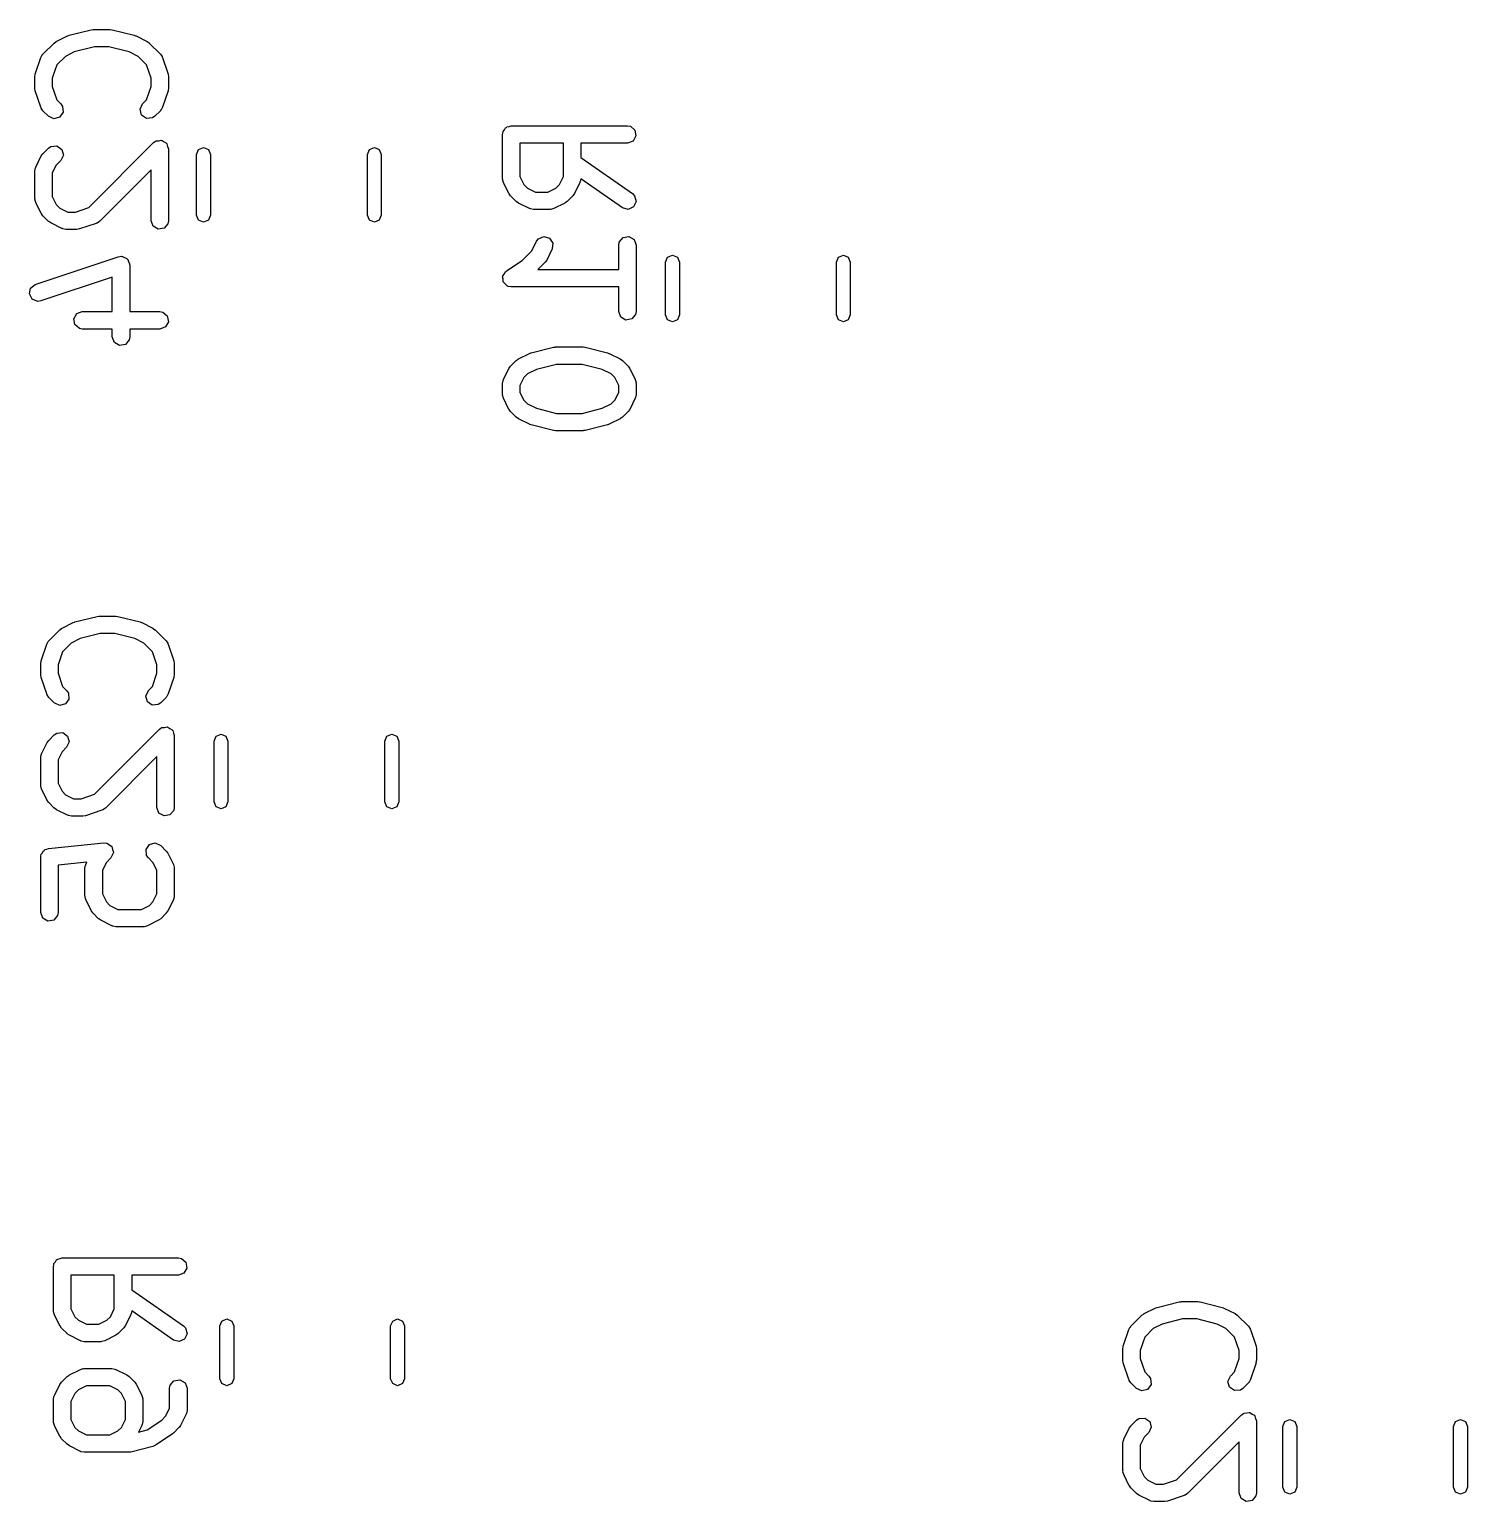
# Model space of a CAD drawing. Extents: x 65.6 to 125.7, y -80 to -28.3.
# Drawn here: x 113.32 to 125.69, y -53.78 to -41.11 of the extents above; entities that cross this region are included whole.
import ezdxf

# ---------------------------------------------------------------- set-up
doc = ezdxf.new("R2010")
doc.units = 0
doc.layers.add('BLACK', color=7, linetype='CONTINUOUS')

msp = doc.modelspace()

# ---------------------------------------------------------------- linework, layer by layer
at = {"layer": 'BLACK', "linetype": 'CONTINUOUS'}
for p, q in [((113.547135, -41.216251), (113.642373, -41.168632)), ((113.642373, -41.168632), (113.654779, -41.164941)), ((113.654779, -41.164941), (113.657724, -41.162953)), ((113.657724, -41.162953), (113.8482, -41.115334)), ((113.8482, -41.115334), (113.863132, -41.11428)), ((113.863132, -41.11428), (113.86639, -41.113095)), ((113.86639, -41.113095), (114.009247, -41.113095)), ((114.009247, -41.113095), (114.023988, -41.115694)), ((114.023988, -41.115694), (114.027437, -41.115334)), ((114.027437, -41.115334), (114.217913, -41.162953)), ((114.217913, -41.162953), (114.229735, -41.168225)), ((114.229735, -41.168225), (114.233264, -41.168632)), ((114.233264, -41.168632), (114.328502, -41.216251)), ((113.432405, -41.325538), (113.527643, -41.2303)), ((113.527643, -41.2303), (113.546011, -41.217437)), ((113.546011, -41.217437), (113.547135, -41.216251)), ((113.70209, -41.306478), (113.625103, -41.344972)), ((113.875624, -41.263095), (113.70209, -41.306478)), ((114.000013, -41.263095), (113.875624, -41.263095)), ((114.173547, -41.306478), (114.000013, -41.263095)), ((114.250534, -41.344972), (114.173547, -41.306478)), ((114.328502, -41.216251), (114.346512, -41.229609)), ((114.346512, -41.229609), (114.347994, -41.2303)), ((114.347994, -41.2303), (114.443233, -41.325538)), ((113.366668, -41.497711), (113.414287, -41.354854)), ((113.414287, -41.354854), (113.426689, -41.331949)), ((113.426689, -41.331949), (113.43051, -41.329601)), ((113.43051, -41.329601), (113.432405, -41.325538)), ((113.55099, -41.419084), (113.512819, -41.533598)), ((113.625103, -41.344972), (113.55099, -41.419084)), ((114.324648, -41.419085), (114.250534, -41.344972)), ((114.362819, -41.533598), (114.324648, -41.419085)), ((114.443233, -41.325538), (114.458174, -41.346875)), ((114.458174, -41.346875), (114.458564, -41.351343)), ((114.458564, -41.351343), (114.461351, -41.354854)), ((114.461351, -41.354854), (114.50897, -41.49771)), ((113.362819, -41.521428), (113.366712, -41.499345)), ((113.362819, -41.616666), (113.362819, -41.521428)), ((113.366712, -41.499345), (113.366668, -41.497711)), ((113.512819, -41.533598), (113.512819, -41.604495)), ((114.362819, -41.604496), (114.362819, -41.533598)), ((114.50897, -41.49771), (114.512259, -41.51989)), ((114.512259, -41.51989), (114.512819, -41.521428)), ((114.512819, -41.521428), (114.512819, -41.616666)), ((113.363379, -41.618204), (113.362819, -41.616666)), ((113.366668, -41.640383), (113.363379, -41.618204)), ((113.414287, -41.78324), (113.366668, -41.640383)), ((113.512819, -41.604495), (113.55099, -41.719009)), ((114.324648, -41.719008), (114.362819, -41.604496)), ((114.50897, -41.640384), (114.461351, -41.78324)), ((114.512819, -41.616666), (114.508925, -41.638748)), ((114.508925, -41.638748), (114.50897, -41.640384)), ((113.417074, -41.786752), (113.414287, -41.78324)), ((113.417465, -41.791219), (113.417074, -41.786752)), ((113.432405, -41.812556), (113.417465, -41.791219)), ((113.480024, -41.860175), (113.432405, -41.812556)), ((113.55099, -41.719009), (113.58609, -41.754109)), ((113.58609, -41.754109), (113.60103, -41.775446)), ((113.60103, -41.775446), (113.605501, -41.826553)), ((114.267866, -41.800605), (114.289548, -41.754108)), ((114.281143, -41.85016), (114.267866, -41.800605)), ((114.289548, -41.754108), (114.324648, -41.719008)), ((114.443232, -41.812557), (114.395612, -41.860176)), ((114.445127, -41.808492), (114.443232, -41.812557)), ((114.448948, -41.806145), (114.445127, -41.808492)), ((114.461351, -41.78324), (114.448948, -41.806145)), ((113.52652, -41.881856), (113.480024, -41.860175)), ((113.576075, -41.868579), (113.52652, -41.881856)), ((113.605501, -41.826553), (113.576075, -41.868579)), ((114.323168, -41.879586), (114.281143, -41.85016)), ((114.374275, -41.875116), (114.323168, -41.879586)), ((114.395612, -41.860176), (114.374275, -41.875116)), ((117.44491, -41.948177), (117.463219, -41.941514)), ((117.463219, -41.941514), (118.463219, -41.941514)), ((118.463219, -41.941514), (118.488871, -41.946037)), ((114.428616, -42.070534), (114.450843, -42.066615)), ((114.450843, -42.066615), (114.453813, -42.068329)), ((114.453813, -42.068329), (114.457231, -42.068031)), ((114.457231, -42.068031), (114.475726, -42.080981)), ((117.388219, -42.016514), (117.389936, -42.006772)), ((117.388219, -42.397466), (117.388219, -42.016514)), ((117.389358, -42.00349), (117.391024, -42.000604)), ((117.389936, -42.006772), (117.389358, -42.00349)), ((117.391024, -42.000604), (117.392742, -41.990862)), ((117.392742, -41.990862), (117.405267, -41.975934)), ((117.405267, -41.975934), (117.41501, -41.959061)), ((117.41501, -41.959061), (117.421368, -41.956746)), ((117.421368, -41.956746), (117.425719, -41.951562)), ((117.425719, -41.951562), (117.44491, -41.948177)), ((118.488871, -41.946037), (118.528171, -41.979014)), ((118.53708, -42.029538), (118.511428, -42.073967)), ((118.528171, -41.979014), (118.53708, -42.029538)), ((113.418356, -42.202173), (113.431714, -42.184162)), ((113.431714, -42.184162), (113.432405, -42.182681)), ((113.432405, -42.182681), (113.480024, -42.135062)), ((113.480024, -42.135062), (113.501361, -42.120122)), ((113.501361, -42.120122), (113.552468, -42.115651)), ((113.552468, -42.115651), (113.594494, -42.145077)), ((113.607771, -42.194632), (113.58609, -42.241128)), ((113.594494, -42.145077), (113.607771, -42.194632)), ((113.825876, -42.646351), (114.384786, -42.087443)), ((114.384786, -42.087443), (114.398198, -42.07805)), ((114.398198, -42.07805), (114.400319, -42.075524)), ((114.400319, -42.075524), (114.402308, -42.075173)), ((114.402308, -42.075173), (114.406123, -42.072502)), ((114.406123, -42.072502), (114.428616, -42.070534)), ((114.475726, -42.080981), (114.495272, -42.092267)), ((114.495272, -42.092267), (114.496444, -42.095489)), ((114.496444, -42.095489), (114.499256, -42.097458)), ((114.499256, -42.097458), (114.505098, -42.119264)), ((114.505098, -42.119264), (114.512819, -42.140476)), ((114.512819, -42.140476), (114.512819, -42.759523)), ((114.755, -42.188748), (114.772574, -42.146322)), ((114.755, -42.711252), (114.755, -42.188748)), ((114.772574, -42.146322), (114.815, -42.128748)), ((114.815, -42.128748), (114.857426, -42.146322)), ((114.857426, -42.146322), (114.875, -42.188748)), ((114.875, -42.188748), (114.875, -42.711252)), ((116.225, -42.188748), (116.242574, -42.146322)), ((116.225, -42.711252), (116.225, -42.188748)), ((116.242574, -42.146322), (116.285, -42.128748)), ((116.285, -42.128748), (116.327426, -42.146322)), ((116.327426, -42.146322), (116.345, -42.188748)), ((116.345, -42.188748), (116.345, -42.711252)), ((117.912028, -42.091514), (117.538219, -42.091514)), ((117.538219, -42.091514), (117.538219, -42.379761)), ((117.912028, -42.379761), (117.912028, -42.091514)), ((118.463219, -42.091514), (118.062028, -42.091514)), ((118.062028, -42.091514), (118.062028, -42.215559)), ((118.511428, -42.073967), (118.463219, -42.091514)), ((113.362819, -42.330952), (113.367342, -42.3053)), ((113.367342, -42.3053), (113.370224, -42.301864)), ((113.370224, -42.301864), (113.370737, -42.297411)), ((113.370737, -42.297411), (113.418356, -42.202173)), ((113.547077, -42.280141), (113.512819, -42.348657)), ((113.58609, -42.241128), (113.547077, -42.280141)), ((114.362819, -42.321541), (113.919423, -42.764937)), ((114.362819, -42.759523), (114.362819, -42.321541)), ((118.062028, -42.215559), (118.506229, -42.5265)), ((113.362819, -42.569047), (113.362819, -42.330952)), ((113.512819, -42.348657), (113.512819, -42.551342)), ((117.389752, -42.401679), (117.388219, -42.397466)), ((117.388711, -42.40604), (117.389752, -42.401679)), ((117.396137, -42.431007), (117.388711, -42.40604)), ((117.443756, -42.526245), (117.396137, -42.431007)), ((117.538219, -42.379761), (117.572477, -42.448277)), ((117.572477, -42.448277), (117.602884, -42.478684)), ((117.847363, -42.478684), (117.87777, -42.448277)), ((117.87777, -42.448277), (117.912028, -42.379761)), ((118.05411, -42.431007), (118.006491, -42.526245)), ((118.054622, -42.426553), (118.05411, -42.431007)), ((118.057505, -42.423118), (118.054622, -42.426553)), ((118.06184, -42.398526), (118.057505, -42.423118)), ((118.42021, -42.649385), (118.06184, -42.398526)), ((113.364352, -42.57326), (113.362819, -42.569047)), ((113.363311, -42.577621), (113.364352, -42.57326)), ((113.512819, -42.551342), (113.547077, -42.619858)), ((117.444945, -42.52737), (117.443756, -42.526245)), ((117.457805, -42.545737), (117.444945, -42.52737)), ((117.505424, -42.593356), (117.457805, -42.545737)), ((117.602884, -42.478684), (117.6714, -42.512942)), ((117.6714, -42.512942), (117.778847, -42.512942)), ((117.778847, -42.512942), (117.847363, -42.478684)), ((117.992442, -42.545737), (117.944823, -42.593356)), ((117.993133, -42.544255), (117.992442, -42.545737)), ((118.006491, -42.526245), (117.993133, -42.544255)), ((118.506229, -42.5265), (118.52465, -42.544916)), ((118.52465, -42.544916), (118.537935, -42.594468)), ((113.370737, -42.602588), (113.363311, -42.577621)), ((113.418356, -42.697826), (113.370737, -42.602588)), ((113.419545, -42.698951), (113.418356, -42.697826)), ((113.432405, -42.717318), (113.419545, -42.698951)), ((113.547077, -42.619858), (113.577484, -42.650265)), ((113.577484, -42.650265), (113.646, -42.684523)), ((113.646, -42.684523), (113.711363, -42.684523)), ((113.711363, -42.684523), (113.825876, -42.646351)), ((117.506905, -42.594047), (117.505424, -42.593356)), ((117.524916, -42.607405), (117.506905, -42.594047)), ((117.620154, -42.655024), (117.524916, -42.607405)), ((117.624607, -42.655536), (117.620154, -42.655024)), ((117.628043, -42.658419), (117.624607, -42.655536)), ((117.653695, -42.662942), (117.628043, -42.658419)), ((117.796552, -42.662942), (117.653695, -42.662942)), ((117.800765, -42.661408), (117.796552, -42.662942)), ((117.805126, -42.66245), (117.800765, -42.661408)), ((117.830093, -42.655024), (117.805126, -42.66245)), ((117.925331, -42.607405), (117.830093, -42.655024)), ((117.926456, -42.606215), (117.925331, -42.607405)), ((117.944823, -42.593356), (117.926456, -42.606215)), ((118.469766, -42.662655), (118.42021, -42.649385)), ((118.51626, -42.640968), (118.469766, -42.662655)), ((118.537935, -42.594468), (118.51626, -42.640968)), ((113.480024, -42.764937), (113.432405, -42.717318)), ((113.481505, -42.765628), (113.480024, -42.764937)), ((113.499516, -42.778986), (113.481505, -42.765628)), ((113.594754, -42.826605), (113.499516, -42.778986)), ((113.599207, -42.827117), (113.594754, -42.826605)), ((113.602643, -42.83), (113.599207, -42.827117)), ((113.890107, -42.783055), (113.74725, -42.830674)), ((113.893619, -42.780267), (113.890107, -42.783055)), ((113.898086, -42.779877), (113.893619, -42.780267)), ((113.919423, -42.764937), (113.898086, -42.779877)), ((114.380366, -42.807732), (114.362819, -42.759523)), ((114.424795, -42.833384), (114.380366, -42.807732)), ((114.475319, -42.824475), (114.424795, -42.833384)), ((114.508296, -42.785175), (114.475319, -42.824475)), ((114.512819, -42.759523), (114.508296, -42.785175)), ((114.772574, -42.753678), (114.755, -42.711252)), ((114.815, -42.771252), (114.772574, -42.753678)), ((114.857426, -42.753678), (114.815, -42.771252)), ((114.875, -42.711252), (114.857426, -42.753678)), ((116.242574, -42.753678), (116.225, -42.711252)), ((116.285, -42.771252), (116.242574, -42.753678)), ((116.327426, -42.753678), (116.285, -42.771252)), ((116.345, -42.711252), (116.327426, -42.753678)), ((113.628295, -42.834523), (113.602643, -42.83)), ((113.723533, -42.834523), (113.628295, -42.834523)), ((113.725071, -42.833962), (113.723533, -42.834523)), ((113.74725, -42.830674), (113.725071, -42.833962)), ((117.639675, -43.019706), (117.681851, -42.935354)), ((117.681851, -42.935354), (117.697368, -42.914433)), ((117.697368, -42.914433), (117.744439, -42.89403)), ((117.744439, -42.89403), (117.793614, -42.908657)), ((117.793614, -42.908657), (117.82188, -42.95147)), ((117.82188, -42.95147), (117.816015, -43.002436)), ((118.388219, -42.968895), (118.392742, -42.943243)), ((118.392742, -42.943243), (118.425719, -42.903943)), ((118.425719, -42.903943), (118.476243, -42.895034)), ((118.476243, -42.895034), (118.520672, -42.920686)), ((118.520672, -42.920686), (118.538219, -42.968895)), ((113.366483, -43.30742), (114.080767, -43.069325)), ((114.080767, -43.069325), (114.106533, -43.065504)), ((114.106533, -43.065504), (114.111863, -43.06761)), ((114.111863, -43.06761), (114.117509, -43.066615)), ((114.117509, -43.066615), (114.135225, -43.076844)), ((114.135225, -43.076844), (114.154245, -43.084361)), ((117.558294, -43.101086), (117.639675, -43.019706)), ((117.816015, -43.002436), (117.768396, -43.097674)), ((118.388219, -43.179609), (118.388219, -42.968895)), ((118.538219, -42.968895), (118.538219, -43.540323)), ((118.792, -43.115436), (118.809574, -43.07301)), ((118.809574, -43.07301), (118.852, -43.055436)), ((118.852, -43.055436), (118.894426, -43.07301)), ((118.894426, -43.07301), (118.912, -43.115436)), ((120.262, -43.115436), (120.279574, -43.07301)), ((120.279574, -43.07301), (120.322, -43.055436)), ((120.322, -43.055436), (120.364426, -43.07301)), ((120.364426, -43.07301), (120.382, -43.115436)), ((114.154245, -43.084361), (114.156974, -43.089401)), ((114.156974, -43.089401), (114.161938, -43.092267)), ((114.161938, -43.092267), (114.168933, -43.111487)), ((114.168933, -43.111487), (114.178674, -43.129475)), ((114.178674, -43.129475), (114.177524, -43.13509)), ((114.177524, -43.13509), (114.179485, -43.140476)), ((114.179485, -43.140476), (114.179485, -43.541666)), ((117.404126, -43.216005), (117.41501, -43.197156)), ((117.41501, -43.197156), (117.419061, -43.195681)), ((117.419061, -43.195681), (117.421616, -43.192205)), ((117.421616, -43.192205), (117.558294, -43.101086)), ((117.754347, -43.117166), (117.691904, -43.179609)), ((117.691904, -43.179609), (118.388219, -43.179609)), ((117.755037, -43.115684), (117.754347, -43.117166)), ((117.768396, -43.097674), (117.755037, -43.115684)), ((118.792, -43.569564), (118.792, -43.115436)), ((118.912, -43.115436), (118.912, -43.569564)), ((120.262, -43.569564), (120.262, -43.115436)), ((120.382, -43.115436), (120.382, -43.569564)), ((113.326297, -43.339311), (113.366483, -43.30742)), ((114.029485, -43.244532), (113.413917, -43.449722)), ((114.029485, -43.541666), (114.029485, -43.244532)), ((117.389358, -43.241585), (117.391514, -43.237849)), ((117.393138, -43.263022), (117.389358, -43.241585)), ((117.391237, -43.233547), (117.404126, -43.216005)), ((117.391514, -43.237849), (117.391237, -43.233547)), ((117.394539, -43.284743), (117.393138, -43.263022)), ((117.397518, -43.287861), (117.394539, -43.284743)), ((117.398267, -43.292109), (117.397518, -43.287861)), ((117.414942, -43.306101), (117.398267, -43.292109)), ((117.429977, -43.32184), (117.414942, -43.306101)), ((117.434263, -43.322314), (117.429977, -43.32184)), ((117.437567, -43.325086), (117.434263, -43.322314)), ((117.463219, -43.329609), (117.437567, -43.325086)), ((118.388219, -43.329609), (117.463219, -43.329609)), ((118.388219, -43.540323), (118.388219, -43.329609)), ((113.316011, -43.389572), (113.326297, -43.339311)), ((113.34044, -43.434686), (113.316011, -43.389572)), ((113.388151, -43.453543), (113.34044, -43.434686)), ((113.413917, -43.449722), (113.388151, -43.453543)), ((113.697291, -43.603642), (113.722943, -43.559213)), ((113.722943, -43.559213), (113.771152, -43.541666)), ((113.771152, -43.541666), (114.029485, -43.541666)), ((114.179485, -43.541666), (114.437819, -43.541666)), ((114.437819, -43.541666), (114.463471, -43.546189)), ((114.463471, -43.546189), (114.502771, -43.579166)), ((114.502771, -43.579166), (114.51168, -43.62969)), ((118.405766, -43.588532), (118.388219, -43.540323)), ((118.450195, -43.614184), (118.405766, -43.588532)), ((118.533696, -43.565975), (118.500719, -43.605275)), ((118.538219, -43.540323), (118.533696, -43.565975)), ((118.809574, -43.61199), (118.792, -43.569564)), ((118.912, -43.569564), (118.894426, -43.61199)), ((120.279574, -43.61199), (120.262, -43.569564)), ((120.382, -43.569564), (120.364426, -43.61199)), ((113.7062, -43.654166), (113.697291, -43.603642)), ((113.7455, -43.687143), (113.7062, -43.654166)), ((113.771152, -43.691666), (113.7455, -43.687143)), ((114.029485, -43.691666), (113.771152, -43.691666)), ((114.029485, -43.759523), (114.029485, -43.691666)), ((114.437819, -43.691666), (114.179485, -43.691666)), ((114.179485, -43.691666), (114.179485, -43.759523)), ((114.486028, -43.674119), (114.437819, -43.691666)), ((114.51168, -43.62969), (114.486028, -43.674119)), ((118.500719, -43.605275), (118.450195, -43.614184)), ((118.852, -43.629564), (118.809574, -43.61199)), ((118.894426, -43.61199), (118.852, -43.629564)), ((120.322, -43.629564), (120.279574, -43.61199)), ((120.364426, -43.61199), (120.322, -43.629564)), ((114.047032, -43.807732), (114.029485, -43.759523)), ((114.091461, -43.833384), (114.047032, -43.807732)), ((114.141985, -43.824475), (114.091461, -43.833384)), ((114.174962, -43.785175), (114.141985, -43.824475)), ((114.179485, -43.759523), (114.174962, -43.785175)), ((117.457805, -44.0111), (117.505424, -43.963481)), ((117.505424, -43.963481), (117.52379, -43.950621)), ((117.52379, -43.950621), (117.524916, -43.949432)), ((117.524916, -43.949432), (117.620154, -43.901813)), ((117.620154, -43.901813), (117.63256, -43.898122)), ((117.63256, -43.898122), (117.635505, -43.896134)), ((117.635505, -43.896134), (117.825981, -43.848515)), ((117.825981, -43.848515), (117.840913, -43.847461)), ((117.840913, -43.847461), (117.844171, -43.846276)), ((117.844171, -43.846276), (118.082266, -43.846276)), ((118.082266, -43.846276), (118.097007, -43.848875)), ((118.097007, -43.848875), (118.100456, -43.848515)), ((118.100456, -43.848515), (118.290932, -43.896134)), ((118.290932, -43.896134), (118.302754, -43.901406)), ((118.302754, -43.901406), (118.306283, -43.901813)), ((118.306283, -43.901813), (118.401521, -43.949432)), ((118.401521, -43.949432), (118.419529, -43.962788)), ((118.419529, -43.962788), (118.421012, -43.96348)), ((118.421012, -43.96348), (118.468632, -44.011099)), ((117.396137, -44.12583), (117.443756, -44.030592)), ((117.443756, -44.030592), (117.457114, -44.012581)), ((117.457114, -44.012581), (117.457805, -44.0111)), ((117.602884, -44.078153), (117.572477, -44.10856)), ((117.679871, -44.039659), (117.602884, -44.078153)), ((117.853405, -43.996276), (117.679871, -44.039659)), ((118.073032, -43.996276), (117.853405, -43.996276)), ((118.246566, -44.039659), (118.073032, -43.996276)), ((118.323553, -44.078153), (118.246566, -44.039659)), ((118.353961, -44.10856), (118.323553, -44.078153)), ((118.468632, -44.011099), (118.481494, -44.029467)), ((118.481494, -44.029467), (118.482682, -44.030592)), ((118.482682, -44.030592), (118.530301, -44.12583)), ((117.388219, -44.159371), (117.392742, -44.133719)), ((117.388219, -44.254609), (117.388219, -44.159371)), ((117.392742, -44.133719), (117.395624, -44.130283)), ((117.395624, -44.130283), (117.396137, -44.12583)), ((117.572477, -44.10856), (117.538219, -44.177076)), ((117.538219, -44.177076), (117.538219, -44.236904)), ((118.388219, -44.177076), (118.353961, -44.10856)), ((118.388219, -44.236904), (118.388219, -44.177076)), ((118.530301, -44.12583), (118.537727, -44.150796)), ((118.537727, -44.150796), (118.536685, -44.155157)), ((118.536685, -44.155157), (118.538219, -44.159371)), ((118.538219, -44.159371), (118.538219, -44.254609)), ((117.389752, -44.258822), (117.388219, -44.254609)), ((117.388711, -44.263183), (117.389752, -44.258822)), ((117.396137, -44.28815), (117.388711, -44.263183)), ((117.443756, -44.383388), (117.396137, -44.28815)), ((117.538219, -44.236904), (117.572477, -44.30542)), ((117.572477, -44.30542), (117.602884, -44.335827)), ((117.602884, -44.335827), (117.679871, -44.37432)), ((118.246566, -44.37432), (118.323553, -44.335826)), ((118.323553, -44.335826), (118.353961, -44.305419)), ((118.353961, -44.305419), (118.388219, -44.236904)), ((118.530301, -44.28815), (118.482682, -44.383388)), ((118.530813, -44.283696), (118.530301, -44.28815)), ((118.533696, -44.280261), (118.530813, -44.283696)), ((118.538219, -44.254609), (118.533696, -44.280261)), ((117.444945, -44.384513), (117.443756, -44.383388)), ((117.457805, -44.40288), (117.444945, -44.384513)), ((117.505424, -44.450499), (117.457805, -44.40288)), ((117.506905, -44.45119), (117.505424, -44.450499)), ((117.524916, -44.464548), (117.506905, -44.45119)), ((117.620154, -44.512167), (117.524916, -44.464548)), ((117.679871, -44.37432), (117.853405, -44.417704)), ((117.853405, -44.417704), (118.073032, -44.417704)), ((118.073032, -44.417704), (118.246566, -44.37432)), ((118.401521, -44.464548), (118.306283, -44.512167)), ((118.402646, -44.463359), (118.401521, -44.464548)), ((118.421012, -44.4505), (118.402646, -44.463359)), ((118.468632, -44.402881), (118.421012, -44.4505)), ((118.469322, -44.401399), (118.468632, -44.402881)), ((118.482682, -44.383388), (118.469322, -44.401399)), ((117.623682, -44.512573), (117.620154, -44.512167)), ((117.635505, -44.517846), (117.623682, -44.512573)), ((117.825981, -44.565465), (117.635505, -44.517846)), ((117.829429, -44.565104), (117.825981, -44.565465)), ((117.844171, -44.567704), (117.829429, -44.565104)), ((118.082266, -44.567704), (117.844171, -44.567704)), ((118.085523, -44.566518), (118.082266, -44.567704)), ((118.100456, -44.565465), (118.085523, -44.566518)), ((118.290932, -44.517846), (118.100456, -44.565465)), ((118.293876, -44.515857), (118.290932, -44.517846)), ((118.306283, -44.512167), (118.293876, -44.515857)), ((113.597135, -46.266251), (113.692373, -46.218632)), ((113.692373, -46.218632), (113.704779, -46.214941)), ((113.704779, -46.214941), (113.707724, -46.212953)), ((113.707724, -46.212953), (113.8982, -46.165334)), ((113.8982, -46.165334), (113.913132, -46.16428)), ((113.913132, -46.16428), (113.91639, -46.163095)), ((113.91639, -46.163095), (114.059247, -46.163095)), ((114.059247, -46.163095), (114.073988, -46.165694)), ((114.073988, -46.165694), (114.077437, -46.165334)), ((114.077437, -46.165334), (114.267913, -46.212953)), ((114.267913, -46.212953), (114.279735, -46.218225)), ((114.279735, -46.218225), (114.283264, -46.218632)), ((114.283264, -46.218632), (114.378502, -46.266251)), ((113.48051, -46.379601), (113.482405, -46.375538)), ((113.482405, -46.375538), (113.577643, -46.2803)), ((113.577643, -46.2803), (113.596011, -46.267437)), ((113.596011, -46.267437), (113.597135, -46.266251)), ((113.75209, -46.356478), (113.675103, -46.394972)), ((113.925624, -46.313095), (113.75209, -46.356478)), ((114.050013, -46.313095), (113.925624, -46.313095)), ((114.223547, -46.356478), (114.050013, -46.313095)), ((114.300534, -46.394972), (114.223547, -46.356478)), ((114.378502, -46.266251), (114.396512, -46.279609)), ((114.396512, -46.279609), (114.397994, -46.2803)), ((114.397994, -46.2803), (114.493233, -46.375538)), ((114.493233, -46.375538), (114.508174, -46.396875)), ((113.416668, -46.547711), (113.464287, -46.404854)), ((113.464287, -46.404854), (113.476689, -46.381949)), ((113.476689, -46.381949), (113.48051, -46.379601)), ((113.60099, -46.469084), (113.562819, -46.583598)), ((113.675103, -46.394972), (113.60099, -46.469084)), ((114.374648, -46.469085), (114.300534, -46.394972)), ((114.412819, -46.583598), (114.374648, -46.469085)), ((114.508174, -46.396875), (114.508564, -46.401343)), ((114.508564, -46.401343), (114.511351, -46.404854)), ((114.511351, -46.404854), (114.55897, -46.54771)), ((113.412819, -46.571428), (113.416712, -46.549345)), ((113.412819, -46.666666), (113.412819, -46.571428)), ((113.416712, -46.549345), (113.416668, -46.547711)), ((113.562819, -46.583598), (113.562819, -46.654495)), ((114.412819, -46.654496), (114.412819, -46.583598)), ((114.55897, -46.54771), (114.562259, -46.56989)), ((114.562259, -46.56989), (114.562819, -46.571428)), ((114.562819, -46.571428), (114.562819, -46.666666)), ((113.413379, -46.668204), (113.412819, -46.666666)), ((113.416668, -46.690383), (113.413379, -46.668204)), ((113.464287, -46.83324), (113.416668, -46.690383)), ((113.562819, -46.654495), (113.60099, -46.769009)), ((114.374648, -46.769008), (114.412819, -46.654496)), ((114.55897, -46.690384), (114.511351, -46.83324)), ((114.562819, -46.666666), (114.558925, -46.688748)), ((114.558925, -46.688748), (114.55897, -46.690384)), ((113.467074, -46.836752), (113.464287, -46.83324)), ((113.467465, -46.841219), (113.467074, -46.836752)), ((113.482405, -46.862556), (113.467465, -46.841219)), ((113.530024, -46.910175), (113.482405, -46.862556)), ((113.60099, -46.769009), (113.63609, -46.804109)), ((113.655501, -46.876553), (113.626075, -46.918579)), ((113.63609, -46.804109), (113.65103, -46.825446)), ((113.65103, -46.825446), (113.655501, -46.876553)), ((114.317866, -46.850605), (114.339548, -46.804108)), ((114.331143, -46.90016), (114.317866, -46.850605)), ((114.339548, -46.804108), (114.374648, -46.769008)), ((114.493232, -46.862557), (114.445612, -46.910176)), ((114.495127, -46.858492), (114.493232, -46.862557)), ((114.498948, -46.856145), (114.495127, -46.858492)), ((114.511351, -46.83324), (114.498948, -46.856145)), ((113.57652, -46.931856), (113.530024, -46.910175)), ((113.626075, -46.918579), (113.57652, -46.931856)), ((114.373168, -46.929586), (114.331143, -46.90016)), ((114.424275, -46.925116), (114.373168, -46.929586)), ((114.445612, -46.910176), (114.424275, -46.925116)), ((113.875876, -47.696351), (114.434786, -47.137443)), ((114.434786, -47.137443), (114.448198, -47.12805)), ((114.448198, -47.12805), (114.450319, -47.125524)), ((114.450319, -47.125524), (114.452308, -47.125173)), ((114.452308, -47.125173), (114.456123, -47.122502)), ((114.456123, -47.122502), (114.478616, -47.120534)), ((114.478616, -47.120534), (114.500843, -47.116615)), ((114.500843, -47.116615), (114.503813, -47.118329)), ((114.503813, -47.118329), (114.507231, -47.118031)), ((114.507231, -47.118031), (114.525726, -47.130981)), ((114.525726, -47.130981), (114.545272, -47.142267)), ((113.420737, -47.347411), (113.468356, -47.252173)), ((113.468356, -47.252173), (113.481714, -47.234162)), ((113.481714, -47.234162), (113.482405, -47.232681)), ((113.482405, -47.232681), (113.530024, -47.185062)), ((113.530024, -47.185062), (113.551361, -47.170122)), ((113.551361, -47.170122), (113.602468, -47.165651)), ((113.602468, -47.165651), (113.644494, -47.195077)), ((113.657771, -47.244632), (113.63609, -47.291128)), ((113.644494, -47.195077), (113.657771, -47.244632)), ((114.545272, -47.142267), (114.546444, -47.145489)), ((114.546444, -47.145489), (114.549256, -47.147458)), ((114.549256, -47.147458), (114.555098, -47.169264)), ((114.555098, -47.169264), (114.562819, -47.190476)), ((114.562819, -47.190476), (114.562819, -47.809523)), ((114.905, -47.238748), (114.922574, -47.196322)), ((114.905, -47.761252), (114.905, -47.238748)), ((114.922574, -47.196322), (114.965, -47.178748)), ((114.965, -47.178748), (115.007426, -47.196322)), ((115.007426, -47.196322), (115.025, -47.238748)), ((115.025, -47.238748), (115.025, -47.761252)), ((116.375, -47.238748), (116.392574, -47.196322)), ((116.375, -47.761252), (116.375, -47.238748)), ((116.392574, -47.196322), (116.435, -47.178748)), ((116.435, -47.178748), (116.477426, -47.196322)), ((116.477426, -47.196322), (116.495, -47.238748)), ((116.495, -47.238748), (116.495, -47.761252)), ((113.412819, -47.380952), (113.417342, -47.3553)), ((113.412819, -47.619047), (113.412819, -47.380952)), ((113.417342, -47.3553), (113.420224, -47.351864)), ((113.420224, -47.351864), (113.420737, -47.347411)), ((113.597077, -47.330141), (113.562819, -47.398657)), ((113.63609, -47.291128), (113.597077, -47.330141)), ((114.412819, -47.371541), (113.969423, -47.814937)), ((114.412819, -47.809523), (114.412819, -47.371541)), ((113.562819, -47.398657), (113.562819, -47.601342)), ((113.414352, -47.62326), (113.412819, -47.619047)), ((113.413311, -47.627621), (113.414352, -47.62326)), ((113.420737, -47.652588), (113.413311, -47.627621)), ((113.562819, -47.601342), (113.597077, -47.669858)), ((113.468356, -47.747826), (113.420737, -47.652588)), ((113.469545, -47.748951), (113.468356, -47.747826)), ((113.482405, -47.767318), (113.469545, -47.748951)), ((113.530024, -47.814937), (113.482405, -47.767318)), ((113.597077, -47.669858), (113.627484, -47.700265)), ((113.627484, -47.700265), (113.696, -47.734523)), ((113.696, -47.734523), (113.761363, -47.734523)), ((113.761363, -47.734523), (113.875876, -47.696351)), ((114.922574, -47.803678), (114.905, -47.761252)), ((115.025, -47.761252), (115.007426, -47.803678)), ((116.392574, -47.803678), (116.375, -47.761252)), ((116.495, -47.761252), (116.477426, -47.803678)), ((113.531505, -47.815628), (113.530024, -47.814937)), ((113.549516, -47.828986), (113.531505, -47.815628)), ((113.644754, -47.876605), (113.549516, -47.828986)), ((113.649207, -47.877117), (113.644754, -47.876605)), ((113.652643, -47.88), (113.649207, -47.877117)), ((113.678295, -47.884523), (113.652643, -47.88)), ((113.773533, -47.884523), (113.678295, -47.884523)), ((113.775071, -47.883962), (113.773533, -47.884523)), ((113.79725, -47.880674), (113.775071, -47.883962)), ((113.940107, -47.833055), (113.79725, -47.880674)), ((113.943619, -47.830267), (113.940107, -47.833055)), ((113.948086, -47.829877), (113.943619, -47.830267)), ((113.969423, -47.814937), (113.948086, -47.829877)), ((114.430366, -47.857732), (114.412819, -47.809523)), ((114.474795, -47.883384), (114.430366, -47.857732)), ((114.525319, -47.874475), (114.474795, -47.883384)), ((114.558296, -47.835175), (114.525319, -47.874475)), ((114.562819, -47.809523), (114.558296, -47.835175)), ((114.965, -47.821252), (114.922574, -47.803678)), ((115.007426, -47.803678), (114.965, -47.821252)), ((116.435, -47.821252), (116.392574, -47.803678)), ((116.477426, -47.803678), (116.435, -47.821252)), ((113.480356, -48.163467), (113.956546, -48.115848)), ((113.956546, -48.115848), (113.982521, -48.117796)), ((113.982521, -48.117796), (113.982929, -48.118074)), ((113.982929, -48.118074), (113.98342, -48.118032)), ((113.98342, -48.118032), (114.004038, -48.132468)), ((114.004038, -48.132468), (114.024907, -48.146699)), ((114.024907, -48.146699), (114.02504, -48.147174)), ((114.02504, -48.147174), (114.025446, -48.147458)), ((114.025446, -48.147458), (114.031971, -48.171814)), ((114.320135, -48.171065), (114.349561, -48.129039)), ((114.349561, -48.129039), (114.399116, -48.115762)), ((114.399116, -48.115762), (114.445612, -48.137442)), ((114.445612, -48.137442), (114.493232, -48.185061)), ((113.412819, -48.238095), (113.413507, -48.234187)), ((113.412819, -48.714285), (113.412819, -48.238095)), ((113.413029, -48.232485), (113.414307, -48.229651)), ((113.413507, -48.234187), (113.413029, -48.232485)), ((113.414307, -48.229651), (113.417342, -48.212443)), ((113.417342, -48.212443), (113.42758, -48.200241)), ((113.42758, -48.200241), (113.434132, -48.185724)), ((113.434132, -48.185724), (113.443579, -48.181175)), ((113.443579, -48.181175), (113.450319, -48.173143)), ((113.450319, -48.173143), (113.466004, -48.170377)), ((113.466004, -48.170377), (113.480356, -48.163467)), ((114.017042, -48.243509), (113.978029, -48.282522)), ((114.01725, -48.243061), (114.017042, -48.243509)), ((114.017696, -48.242847), (114.01725, -48.243061)), ((114.028082, -48.219831), (114.017696, -48.242847)), ((114.038723, -48.197013), (114.028082, -48.219831)), ((114.031971, -48.171814), (114.038799, -48.196086)), ((114.038799, -48.196086), (114.038595, -48.196536)), ((114.038595, -48.196536), (114.038723, -48.197013)), ((114.324607, -48.222173), (114.320135, -48.171065)), ((114.339548, -48.24351), (114.324607, -48.222173)), ((114.378561, -48.282522), (114.339548, -48.24351)), ((114.493232, -48.185061), (114.506094, -48.203429)), ((114.506094, -48.203429), (114.507282, -48.204554)), ((114.507282, -48.204554), (114.554901, -48.299792)), ((113.811009, -48.28115), (113.562819, -48.305969)), ((113.562819, -48.305969), (113.562819, -48.714285)), ((113.793771, -48.333333), (113.798294, -48.307681)), ((113.793771, -48.571428), (113.793771, -48.333333)), ((113.798294, -48.307681), (113.801176, -48.304245)), ((113.801176, -48.304245), (113.801689, -48.299792)), ((113.801689, -48.299792), (113.811009, -48.28115)), ((113.978029, -48.282522), (113.943771, -48.351038)), ((113.943771, -48.351038), (113.943771, -48.553723)), ((114.412819, -48.351038), (114.378561, -48.282522)), ((114.412819, -48.553723), (114.412819, -48.351038)), ((114.554901, -48.299792), (114.562327, -48.324758)), ((114.562327, -48.324758), (114.561285, -48.329119)), ((114.561285, -48.329119), (114.562819, -48.333333)), ((114.562819, -48.333333), (114.562819, -48.571428)), ((113.795304, -48.575641), (113.793771, -48.571428)), ((113.794263, -48.580002), (113.795304, -48.575641)), ((113.801689, -48.604969), (113.794263, -48.580002)), ((113.849308, -48.700207), (113.801689, -48.604969)), ((113.943771, -48.553723), (113.978029, -48.622239)), ((113.978029, -48.622239), (114.008436, -48.652646)), ((114.008436, -48.652646), (114.076952, -48.686904)), ((114.279637, -48.686904), (114.348153, -48.652645)), ((114.348153, -48.652645), (114.378561, -48.622238)), ((114.378561, -48.622238), (114.412819, -48.553723)), ((114.554901, -48.604969), (114.507282, -48.700207)), ((114.555413, -48.600515), (114.554901, -48.604969)), ((114.558296, -48.59708), (114.555413, -48.600515)), ((114.562819, -48.571428), (114.558296, -48.59708)), ((113.430366, -48.762494), (113.412819, -48.714285)), ((113.474795, -48.788146), (113.430366, -48.762494)), ((113.525319, -48.779237), (113.474795, -48.788146)), ((113.558296, -48.739937), (113.525319, -48.779237)), ((113.562819, -48.714285), (113.558296, -48.739937)), ((113.850497, -48.701332), (113.849308, -48.700207)), ((113.863357, -48.719699), (113.850497, -48.701332)), ((113.910976, -48.767318), (113.863357, -48.719699)), ((113.912457, -48.768009), (113.910976, -48.767318)), ((113.930468, -48.781367), (113.912457, -48.768009)), ((114.025706, -48.828986), (113.930468, -48.781367)), ((114.076952, -48.686904), (114.279637, -48.686904)), ((114.426121, -48.781367), (114.330883, -48.828986)), ((114.427246, -48.780178), (114.426121, -48.781367)), ((114.445612, -48.767319), (114.427246, -48.780178)), ((114.493232, -48.7197), (114.445612, -48.767319)), ((114.493922, -48.718218), (114.493232, -48.7197)), ((114.507282, -48.700207), (114.493922, -48.718218)), ((114.030159, -48.829498), (114.025706, -48.828986)), ((114.033595, -48.832381), (114.030159, -48.829498)), ((114.059247, -48.836904), (114.033595, -48.832381)), ((114.297342, -48.836904), (114.059247, -48.836904)), ((114.301555, -48.83537), (114.297342, -48.836904)), ((114.305916, -48.836412), (114.301555, -48.83537)), ((114.330883, -48.828986), (114.305916, -48.836412)), ((113.555968, -51.702137), (113.560319, -51.696953)), ((113.560319, -51.696953), (113.57951, -51.693568)), ((113.57951, -51.693568), (113.597819, -51.686905)), ((113.597819, -51.686905), (114.597819, -51.686905)), ((114.597819, -51.686905), (114.623471, -51.691428)), ((114.623471, -51.691428), (114.662771, -51.724405)), ((113.522819, -51.761905), (113.524536, -51.752163)), ((113.522819, -52.142857), (113.522819, -51.761905)), ((113.523958, -51.748881), (113.525624, -51.745995)), ((113.524536, -51.752163), (113.523958, -51.748881)), ((113.525624, -51.745995), (113.527342, -51.736253)), ((113.527342, -51.736253), (113.539867, -51.721325)), ((113.539867, -51.721325), (113.54961, -51.704452)), ((113.54961, -51.704452), (113.555968, -51.702137)), ((114.646028, -51.819358), (114.597819, -51.836905)), ((114.67168, -51.774929), (114.646028, -51.819358)), ((114.662771, -51.724405), (114.67168, -51.774929)), ((114.046628, -51.836905), (113.672819, -51.836905)), ((113.672819, -51.836905), (113.672819, -52.125152)), ((114.046628, -52.125152), (114.046628, -51.836905)), ((114.597819, -51.836905), (114.196628, -51.836905)), ((114.196628, -51.836905), (114.196628, -51.96095)), ((114.196628, -51.96095), (114.640829, -52.271891)), ((123.022724, -52.112953), (123.2132, -52.065334)), ((123.2132, -52.065334), (123.228132, -52.06428)), ((123.228132, -52.06428), (123.23139, -52.063095)), ((123.23139, -52.063095), (123.374247, -52.063095)), ((123.374247, -52.063095), (123.388988, -52.065694)), ((123.388988, -52.065694), (123.392437, -52.065334)), ((123.392437, -52.065334), (123.582913, -52.112953)), ((113.524352, -52.14707), (113.522819, -52.142857)), ((113.523311, -52.151431), (113.524352, -52.14707)), ((113.530737, -52.176398), (113.523311, -52.151431)), ((113.578356, -52.271636), (113.530737, -52.176398)), ((113.672819, -52.125152), (113.707077, -52.193668)), ((113.707077, -52.193668), (113.737484, -52.224075)), ((113.981963, -52.224075), (114.01237, -52.193668)), ((114.01237, -52.193668), (114.046628, -52.125152)), ((114.18871, -52.176398), (114.141091, -52.271636)), ((114.189222, -52.171944), (114.18871, -52.176398)), ((114.192105, -52.168509), (114.189222, -52.171944)), ((114.19644, -52.143917), (114.192105, -52.168509)), ((114.55481, -52.394776), (114.19644, -52.143917)), ((122.797405, -52.275538), (122.892643, -52.1803)), ((122.892643, -52.1803), (122.911011, -52.167437)), ((122.911011, -52.167437), (122.912135, -52.166251)), ((122.912135, -52.166251), (123.007373, -52.118632)), ((123.007373, -52.118632), (123.019779, -52.114941)), ((123.019779, -52.114941), (123.022724, -52.112953)), ((123.582913, -52.112953), (123.594735, -52.118225)), ((123.594735, -52.118225), (123.598264, -52.118632)), ((123.598264, -52.118632), (123.693502, -52.166251)), ((123.693502, -52.166251), (123.711512, -52.179609)), ((123.711512, -52.179609), (123.712994, -52.1803)), ((123.712994, -52.1803), (123.808233, -52.275538)), ((113.579545, -52.272761), (113.578356, -52.271636)), ((113.592405, -52.291128), (113.579545, -52.272761)), ((113.640024, -52.338747), (113.592405, -52.291128)), ((113.737484, -52.224075), (113.806, -52.258333)), ((113.806, -52.258333), (113.913447, -52.258333)), ((113.913447, -52.258333), (113.981963, -52.224075)), ((114.127042, -52.291128), (114.079423, -52.338747)), ((114.127733, -52.289646), (114.127042, -52.291128)), ((114.141091, -52.271636), (114.127733, -52.289646)), ((114.640829, -52.271891), (114.65925, -52.290307)), ((114.65925, -52.290307), (114.672535, -52.339859)), ((114.955, -52.272936), (114.972574, -52.23051)), ((114.955, -52.727064), (114.955, -52.272936)), ((114.972574, -52.23051), (115.015, -52.212936)), ((115.015, -52.212936), (115.057426, -52.23051)), ((115.057426, -52.23051), (115.075, -52.272936)), ((115.075, -52.272936), (115.075, -52.727064)), ((116.425, -52.272936), (116.442574, -52.23051)), ((116.425, -52.727064), (116.425, -52.272936)), ((116.442574, -52.23051), (116.485, -52.212936)), ((116.485, -52.212936), (116.527426, -52.23051)), ((116.527426, -52.23051), (116.545, -52.272936)), ((116.545, -52.272936), (116.545, -52.727064)), ((122.731668, -52.447711), (122.779287, -52.304854)), ((122.779287, -52.304854), (122.791689, -52.281949)), ((122.791689, -52.281949), (122.79551, -52.279601)), ((122.79551, -52.279601), (122.797405, -52.275538)), ((122.990103, -52.294972), (122.91599, -52.369084)), ((123.06709, -52.256478), (122.990103, -52.294972)), ((123.240624, -52.213095), (123.06709, -52.256478)), ((123.365013, -52.213095), (123.240624, -52.213095)), ((123.538547, -52.256478), (123.365013, -52.213095)), ((123.615534, -52.294972), (123.538547, -52.256478)), ((123.689648, -52.369085), (123.615534, -52.294972)), ((123.808233, -52.275538), (123.823174, -52.296875)), ((123.823174, -52.296875), (123.823564, -52.301343)), ((123.823564, -52.301343), (123.826351, -52.304854)), ((123.826351, -52.304854), (123.87397, -52.44771)), ((113.641505, -52.339438), (113.640024, -52.338747)), ((113.659516, -52.352796), (113.641505, -52.339438)), ((113.754754, -52.400415), (113.659516, -52.352796)), ((113.759207, -52.400927), (113.754754, -52.400415)), ((113.762643, -52.40381), (113.759207, -52.400927)), ((113.788295, -52.408333), (113.762643, -52.40381)), ((113.931152, -52.408333), (113.788295, -52.408333)), ((113.935365, -52.406799), (113.931152, -52.408333)), ((113.939726, -52.407841), (113.935365, -52.406799)), ((113.964693, -52.400415), (113.939726, -52.407841)), ((114.059931, -52.352796), (113.964693, -52.400415)), ((114.061056, -52.351606), (114.059931, -52.352796)), ((114.079423, -52.338747), (114.061056, -52.351606)), ((114.604366, -52.408046), (114.55481, -52.394776)), ((114.65086, -52.386359), (114.604366, -52.408046)), ((114.672535, -52.339859), (114.65086, -52.386359)), ((122.727819, -52.471428), (122.731712, -52.449345)), ((122.731712, -52.449345), (122.731668, -52.447711)), ((122.91599, -52.369084), (122.877819, -52.483598)), ((123.727819, -52.483598), (123.689648, -52.369085)), ((123.87397, -52.44771), (123.877259, -52.46989)), ((122.727819, -52.566666), (122.727819, -52.471428)), ((122.728379, -52.568204), (122.727819, -52.566666)), ((122.731668, -52.590383), (122.728379, -52.568204)), ((122.877819, -52.483598), (122.877819, -52.554495)), ((122.877819, -52.554495), (122.91599, -52.669009)), ((123.689648, -52.669008), (123.727819, -52.554496)), ((123.727819, -52.554496), (123.727819, -52.483598)), ((123.877819, -52.566666), (123.873925, -52.588748)), ((123.877259, -52.46989), (123.877819, -52.471428)), ((123.877819, -52.471428), (123.877819, -52.566666)), ((113.592405, -52.756491), (113.640024, -52.708872)), ((113.640024, -52.708872), (113.65839, -52.696012)), ((113.65839, -52.696012), (113.659516, -52.694823)), ((113.659516, -52.694823), (113.754754, -52.647204)), ((113.754754, -52.647204), (113.77972, -52.639778)), ((113.77972, -52.639778), (113.784081, -52.640819)), ((113.784081, -52.640819), (113.788295, -52.639286)), ((113.788295, -52.639286), (114.02639, -52.639286)), ((114.02639, -52.639286), (114.052042, -52.643809)), ((114.052042, -52.643809), (114.055477, -52.646691)), ((114.055477, -52.646691), (114.059931, -52.647204)), ((114.059931, -52.647204), (114.155169, -52.694823)), ((114.155169, -52.694823), (114.173179, -52.708181)), ((114.173179, -52.708181), (114.174661, -52.708872)), ((114.174661, -52.708872), (114.22228, -52.756491)), ((122.779287, -52.73324), (122.731668, -52.590383)), ((122.91599, -52.669009), (122.95109, -52.704109)), ((122.95109, -52.704109), (122.96603, -52.725446)), ((123.632866, -52.750605), (123.654548, -52.704108)), ((123.654548, -52.704108), (123.689648, -52.669008)), ((123.87397, -52.590384), (123.826351, -52.73324)), ((123.873925, -52.588748), (123.87397, -52.590384)), ((113.530737, -52.871221), (113.578356, -52.775983)), ((113.578356, -52.775983), (113.591714, -52.757972)), ((113.591714, -52.757972), (113.592405, -52.756491)), ((113.737484, -52.823544), (113.707077, -52.853951)), ((113.806, -52.789286), (113.737484, -52.823544)), ((114.008685, -52.789286), (113.806, -52.789286)), ((114.077201, -52.823544), (114.008685, -52.789286)), ((114.107608, -52.853951), (114.077201, -52.823544)), ((114.22228, -52.756491), (114.235139, -52.774857)), ((114.235139, -52.774857), (114.236329, -52.775983)), ((114.236329, -52.775983), (114.283948, -52.871221)), ((114.522819, -52.809524), (114.527342, -52.783872)), ((114.522819, -52.982295), (114.522819, -52.809524)), ((114.527342, -52.783872), (114.560319, -52.744572)), ((114.560319, -52.744572), (114.610843, -52.735663)), ((114.610843, -52.735663), (114.655272, -52.761315)), ((114.655272, -52.761315), (114.672819, -52.809524)), ((114.672819, -52.809524), (114.672819, -53)), ((114.972574, -52.76949), (114.955, -52.727064)), ((115.015, -52.787064), (114.972574, -52.76949)), ((115.057426, -52.76949), (115.015, -52.787064)), ((115.075, -52.727064), (115.057426, -52.76949)), ((116.442574, -52.76949), (116.425, -52.727064)), ((116.485, -52.787064), (116.442574, -52.76949)), ((116.527426, -52.76949), (116.485, -52.787064)), ((116.545, -52.727064), (116.527426, -52.76949)), ((122.782074, -52.736752), (122.779287, -52.73324)), ((122.782465, -52.741219), (122.782074, -52.736752)), ((122.797405, -52.762556), (122.782465, -52.741219)), ((122.845024, -52.810175), (122.797405, -52.762556)), ((122.89152, -52.831856), (122.845024, -52.810175)), ((122.941075, -52.818579), (122.89152, -52.831856)), ((122.970501, -52.776553), (122.941075, -52.818579)), ((122.96603, -52.725446), (122.970501, -52.776553)), ((123.646143, -52.80016), (123.632866, -52.750605)), ((123.688168, -52.829586), (123.646143, -52.80016)), ((123.739275, -52.825116), (123.688168, -52.829586)), ((123.760612, -52.810176), (123.739275, -52.825116)), ((123.808232, -52.762557), (123.760612, -52.810176)), ((123.810127, -52.758492), (123.808232, -52.762557)), ((123.813948, -52.756145), (123.810127, -52.758492)), ((123.826351, -52.73324), (123.813948, -52.756145)), ((113.522819, -52.904762), (113.527342, -52.87911)), ((113.522819, -53.095238), (113.522819, -52.904762)), ((113.527342, -52.87911), (113.530224, -52.875674)), ((113.530224, -52.875674), (113.530737, -52.871221)), ((113.707077, -52.853951), (113.672819, -52.922467)), ((113.672819, -52.922467), (113.672819, -53.077533)), ((114.141866, -52.922467), (114.107608, -52.853951)), ((114.141866, -53.077533), (114.141866, -52.922467)), ((114.283948, -52.871221), (114.291374, -52.896187)), ((114.291374, -52.896187), (114.290332, -52.900548)), ((114.290332, -52.900548), (114.291866, -52.904762)), ((114.291866, -52.904762), (114.291866, -53.095238)), ((113.672819, -53.077533), (113.707077, -53.146049)), ((114.107608, -53.146049), (114.141866, -53.077533)), ((114.328929, -53.168484), (114.454798, -53.084572)), ((114.454798, -53.084572), (114.488561, -53.05081)), ((114.488561, -53.05081), (114.522819, -52.982295)), ((114.664901, -53.033541), (114.617282, -53.128779)), ((114.665413, -53.029087), (114.664901, -53.033541)), ((114.668296, -53.025652), (114.665413, -53.029087)), ((114.672819, -53), (114.668296, -53.025652)), ((122.797405, -53.132681), (122.845024, -53.085062)), ((122.845024, -53.085062), (122.866361, -53.070122)), ((122.866361, -53.070122), (122.917468, -53.065651)), ((122.917468, -53.065651), (122.959494, -53.095077)), ((123.190876, -53.596351), (123.749786, -53.037443)), ((123.749786, -53.037443), (123.763198, -53.02805)), ((123.763198, -53.02805), (123.765319, -53.025524)), ((123.765319, -53.025524), (123.767308, -53.025173)), ((123.767308, -53.025173), (123.771123, -53.022502)), ((123.771123, -53.022502), (123.793616, -53.020534)), ((123.793616, -53.020534), (123.815843, -53.016615)), ((123.815843, -53.016615), (123.818813, -53.018329)), ((123.818813, -53.018329), (123.822231, -53.018031)), ((123.822231, -53.018031), (123.840726, -53.030981)), ((123.840726, -53.030981), (123.860272, -53.042267)), ((123.860272, -53.042267), (123.861444, -53.045489)), ((123.861444, -53.045489), (123.864256, -53.047458)), ((123.864256, -53.047458), (123.870098, -53.069264)), ((123.870098, -53.069264), (123.877819, -53.090476)), ((123.877819, -53.090476), (123.877819, -53.709523)), ((124.122574, -53.096322), (124.165, -53.078748)), ((124.165, -53.078748), (124.207426, -53.096322)), ((125.592574, -53.096322), (125.635, -53.078748)), ((125.635, -53.078748), (125.677426, -53.096322)), ((113.524352, -53.099451), (113.522819, -53.095238)), ((113.523311, -53.103812), (113.524352, -53.099451)), ((113.530737, -53.128779), (113.523311, -53.103812)), ((113.578356, -53.224017), (113.530737, -53.128779)), ((113.707077, -53.146049), (113.737484, -53.176456)), ((113.737484, -53.176456), (113.806, -53.210714)), ((113.806, -53.210714), (114.008685, -53.210714)), ((114.008685, -53.210714), (114.077201, -53.176456)), ((114.077201, -53.176456), (114.107608, -53.146049)), ((114.283948, -53.128779), (114.254833, -53.187009)), ((114.254833, -53.187009), (114.328929, -53.168484)), ((114.28446, -53.124325), (114.283948, -53.128779)), ((114.287343, -53.12089), (114.28446, -53.124325)), ((114.291866, -53.095238), (114.287343, -53.12089)), ((114.544183, -53.205261), (114.401326, -53.300499)), ((114.546252, -53.202444), (114.544183, -53.205261)), ((114.555612, -53.195891), (114.546252, -53.202444)), ((114.603232, -53.148272), (114.555612, -53.195891)), ((114.603922, -53.14679), (114.603232, -53.148272)), ((114.617282, -53.128779), (114.603922, -53.14679)), ((122.735737, -53.247411), (122.783356, -53.152173)), ((122.783356, -53.152173), (122.796714, -53.134162)), ((122.796714, -53.134162), (122.797405, -53.132681)), ((122.95109, -53.191128), (122.912077, -53.230141)), ((122.972771, -53.144632), (122.95109, -53.191128)), ((122.959494, -53.095077), (122.972771, -53.144632)), ((124.105, -53.138748), (124.122574, -53.096322)), ((124.105, -53.661252), (124.105, -53.138748)), ((124.207426, -53.096322), (124.225, -53.138748)), ((124.225, -53.138748), (124.225, -53.661252)), ((125.575, -53.138748), (125.592574, -53.096322)), ((125.575, -53.661252), (125.575, -53.138748)), ((125.677426, -53.096322), (125.695, -53.138748)), ((125.695, -53.138748), (125.695, -53.661252)), ((113.579545, -53.225142), (113.578356, -53.224017)), ((113.592405, -53.243509), (113.579545, -53.225142)), ((113.640024, -53.291128), (113.592405, -53.243509)), ((113.641505, -53.291819), (113.640024, -53.291128)), ((113.659516, -53.305177), (113.641505, -53.291819)), ((113.754754, -53.352796), (113.659516, -53.305177)), ((114.377913, -53.310856), (114.187437, -53.358475)), ((114.378268, -53.310616), (114.377913, -53.310856)), ((114.401326, -53.300499), (114.378268, -53.310616)), ((122.727819, -53.280952), (122.732342, -53.2553)), ((122.727819, -53.519047), (122.727819, -53.280952)), ((122.732342, -53.2553), (122.735224, -53.251864)), ((122.735224, -53.251864), (122.735737, -53.247411)), ((122.912077, -53.230141), (122.877819, -53.298657)), ((122.877819, -53.298657), (122.877819, -53.501342)), ((123.727819, -53.271541), (123.284423, -53.714937)), ((123.727819, -53.709523), (123.727819, -53.271541)), ((113.759207, -53.353308), (113.754754, -53.352796)), ((113.762643, -53.356191), (113.759207, -53.353308)), ((113.788295, -53.360714), (113.762643, -53.356191)), ((114.169247, -53.360714), (113.788295, -53.360714)), ((114.172504, -53.359528), (114.169247, -53.360714)), ((114.187437, -53.358475), (114.172504, -53.359528)), ((122.729352, -53.52326), (122.727819, -53.519047)), ((122.728311, -53.527621), (122.729352, -53.52326)), ((122.735737, -53.552588), (122.728311, -53.527621)), ((122.783356, -53.647826), (122.735737, -53.552588)), ((122.877819, -53.501342), (122.912077, -53.569858)), ((122.912077, -53.569858), (122.942484, -53.600265)), ((123.076363, -53.634523), (123.190876, -53.596351)), ((122.784545, -53.648951), (122.783356, -53.647826)), ((122.797405, -53.667318), (122.784545, -53.648951)), ((122.845024, -53.714937), (122.797405, -53.667318)), ((122.846505, -53.715628), (122.845024, -53.714937)), ((122.864516, -53.728986), (122.846505, -53.715628)), ((122.942484, -53.600265), (123.011, -53.634523)), ((123.011, -53.634523), (123.076363, -53.634523)), ((123.284423, -53.714937), (123.263086, -53.729877)), ((123.745366, -53.757732), (123.727819, -53.709523)), ((123.877819, -53.709523), (123.873296, -53.735175)), ((124.122574, -53.703678), (124.105, -53.661252)), ((124.165, -53.721252), (124.122574, -53.703678)), ((124.207426, -53.703678), (124.165, -53.721252)), ((124.225, -53.661252), (124.207426, -53.703678)), ((125.592574, -53.703678), (125.575, -53.661252)), ((125.635, -53.721252), (125.592574, -53.703678)), ((125.677426, -53.703678), (125.635, -53.721252)), ((125.695, -53.661252), (125.677426, -53.703678)), ((122.959754, -53.776605), (122.864516, -53.728986)), ((122.964207, -53.777117), (122.959754, -53.776605)), ((122.967643, -53.78), (122.964207, -53.777117)), ((122.993295, -53.784523), (122.967643, -53.78)), ((123.088533, -53.784523), (122.993295, -53.784523)), ((123.090071, -53.783962), (123.088533, -53.784523)), ((123.11225, -53.780674), (123.090071, -53.783962)), ((123.255107, -53.733055), (123.11225, -53.780674)), ((123.258619, -53.730267), (123.255107, -53.733055)), ((123.263086, -53.729877), (123.258619, -53.730267)), ((123.789795, -53.783384), (123.745366, -53.757732)), ((123.840319, -53.774475), (123.789795, -53.783384)), ((123.873296, -53.735175), (123.840319, -53.774475))]:
    msp.add_line(p, q, dxfattribs=at)

doc.saveas('drawing.dxf')
